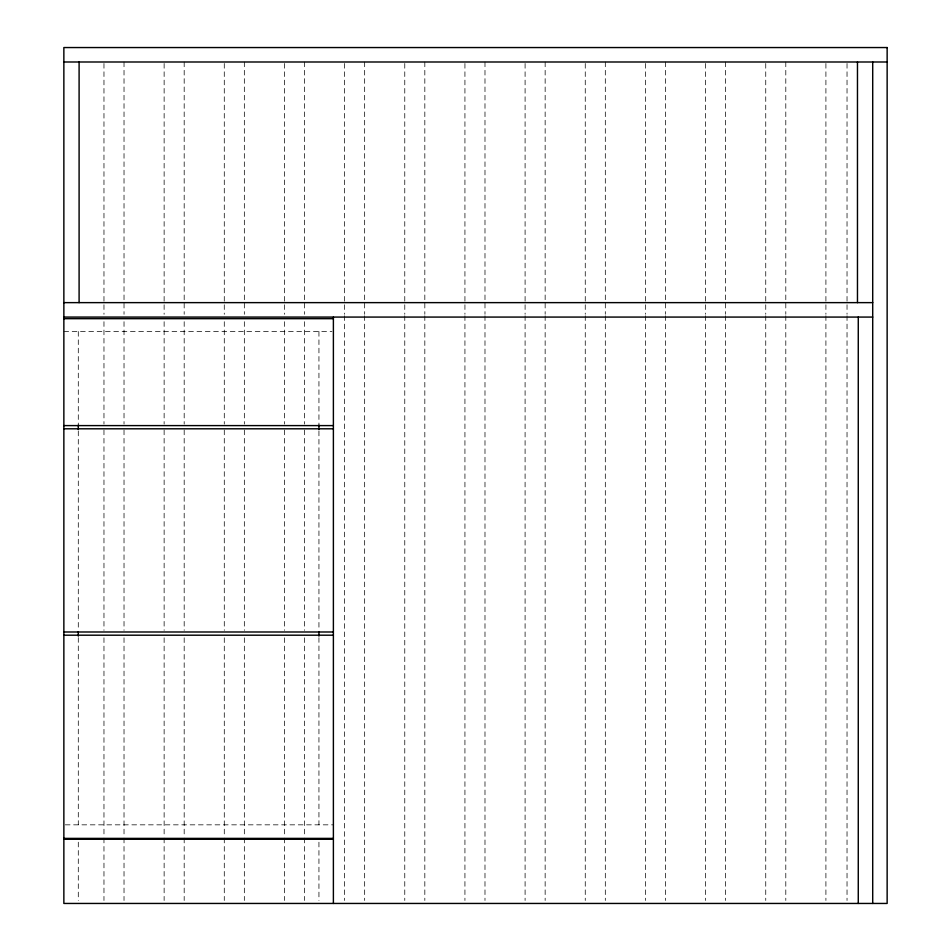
<?xml version="1.0" encoding="UTF-8"?>
<svg xmlns="http://www.w3.org/2000/svg" width="951" height="951" viewBox="0 0 951 951"><rect width="100%" height="100%" fill="white"/><g stroke="black" fill="none" stroke-linecap="round" stroke-linejoin="round"><path stroke-width="0.71" stroke-dasharray="4.75 3.57" d="M63.86 331.519L331.935 331.519M65.298 824.838L333.385 824.838M847.032 63.467L847.032 314.282M847.032 315.768L847.032 900.478M825.908 63.467L825.908 314.282M825.908 315.768L825.908 900.478M785.799 61.993L785.799 314.282M785.799 315.768L785.799 900.478M765.745 63.467L765.745 314.282M765.745 315.768L765.745 900.478M725.637 61.993L725.637 314.282M725.637 315.768L725.637 900.478M705.583 63.467L705.583 314.282M705.583 315.768L705.583 900.478M665.474 61.993L665.474 314.282M665.474 315.768L665.474 900.478M645.42 63.467L645.42 314.282M645.42 315.768L645.42 900.478M605.312 61.993L605.312 314.282M605.312 315.768L605.312 900.478M585.257 63.467L585.257 314.282M585.257 315.768L585.257 900.478M545.149 61.993L545.149 314.282M545.149 315.768L545.149 900.478M525.095 63.467L525.095 314.282M525.095 315.768L525.095 900.478M484.986 61.993L484.986 314.282M484.986 315.768L484.986 900.478M464.932 63.467L464.932 314.282M464.932 315.768L464.932 900.478M424.824 61.993L424.824 314.282M424.824 315.768L424.824 900.478M404.769 63.467L404.769 314.282M404.769 315.768L404.769 900.478M364.661 61.993L364.661 314.282M364.661 315.768L364.661 900.478M344.607 63.467L344.607 314.282M344.607 315.768L344.607 900.478M318.942 331.519L318.942 425.121M318.942 431.065L318.942 630.18M318.942 637.61L318.942 824.838M318.942 842.194L318.942 900.538M304.498 61.993L304.498 314.282M304.498 321.7L304.498 424.098M304.498 430.03L304.498 630.382M304.498 637.8L304.498 836.666M304.498 838.152L304.498 900.478M284.444 63.467L284.444 314.282M284.444 321.7L284.444 424.098M284.444 430.03L284.444 630.382M284.444 637.8L284.444 836.666M284.444 838.152L284.444 900.478M244.336 61.993L244.336 314.282M244.336 321.7L244.336 424.098M244.336 430.03L244.336 630.382M244.336 637.8L244.336 836.666M244.336 838.152L244.336 900.478M224.281 63.467L224.281 314.282M224.281 321.7L224.281 424.098M224.281 430.03L224.281 630.382M224.281 637.8L224.281 836.666M224.281 838.152L224.281 900.478M184.185 61.993L184.185 314.282M184.185 321.7L184.185 424.098M184.185 430.03L184.185 630.382M184.185 637.8L184.185 836.666M184.185 838.152L184.185 900.478M164.131 63.467L164.131 314.282M164.131 321.7L164.131 424.098M164.131 430.03L164.131 630.382M164.131 637.8L164.131 836.666M164.131 838.152L164.131 900.478M124.022 61.993L124.022 314.282M124.022 321.7L124.022 424.098M124.022 430.03L124.022 630.382M124.022 637.8L124.022 836.666M124.022 838.152L124.022 900.478M103.968 63.467L103.968 314.282M103.968 321.7L103.968 424.098M103.968 430.03L103.968 630.382M103.968 637.8L103.968 836.666M103.968 838.152L103.968 900.478M78.291 331.519L78.291 425.121M78.291 431.065L78.291 630.18M78.291 637.61L78.291 824.838M78.291 842.194L78.291 900.538"/><path stroke-width="1.43" d="M63.86 61.993L887.14 61.993M63.86 302.632L872.709 302.632M63.86 317.075L872.709 317.075M63.86 318.68L333.385 318.68M63.86 425.596L333.385 425.596M63.86 428.806L333.385 428.806M63.86 631.987L333.385 631.987M63.86 635.197L333.385 635.197M63.86 838.39L333.385 838.39M63.86 839.281L333.385 839.281M872.709 61.993L872.709 903.45M858.266 317.075L858.266 903.45M857.469 61.993L857.469 302.632M333.385 317.075L333.385 903.45M318.942 425.121L318.942 429.579M318.942 631.666L318.942 636.124M79.099 61.993L79.099 302.632M78.291 425.121L78.291 429.579M78.291 631.666L78.291 636.124M887.14 47.55L63.86 47.55L63.86 903.45L887.14 903.45L887.14 47.55"/></g></svg>
